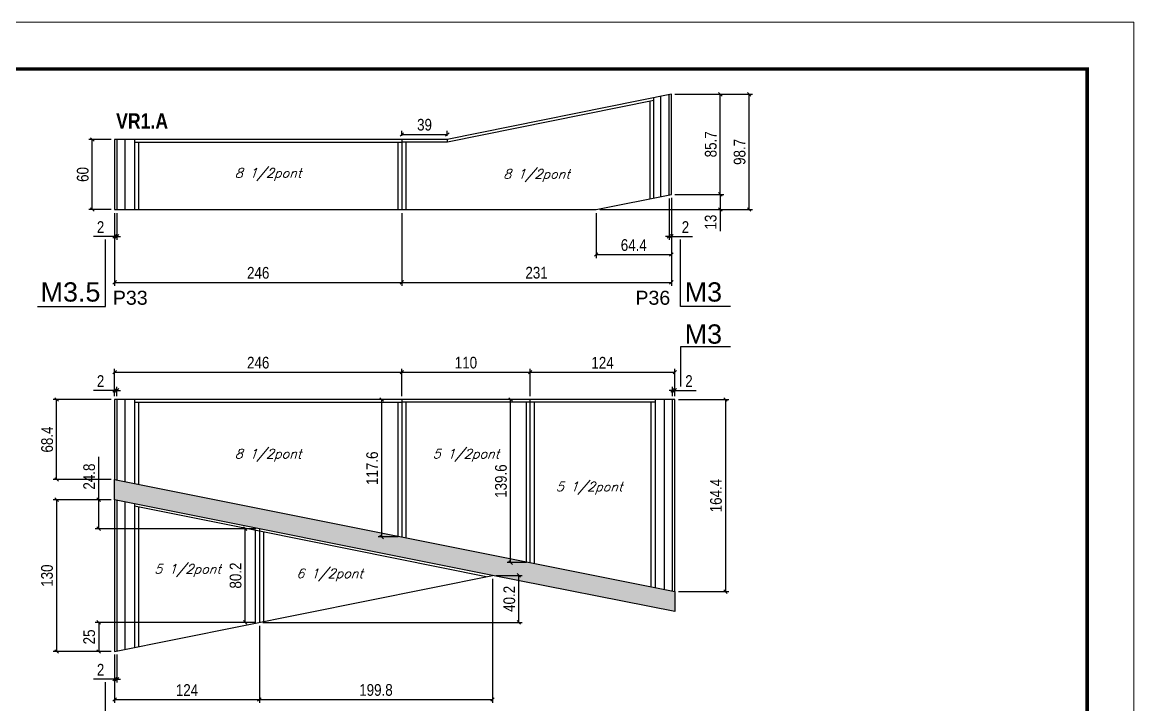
# Model space of a CAD drawing. Extents: x 3309 to 9590, y -2522 to 14608.
# Drawn here: x 3842 to 4794, y 9429 to 10014 of the extents above; entities that cross this region are included whole.
import ezdxf

# ---------------------------------------------------------------- set-up
doc = ezdxf.new("R2010")
doc.units = 0
doc.linetypes.add('DASHED', pattern=[0.75, 0.5, -0.25])
for name, color, linetype in [('5', 5, 'Continuous'), ('COTA', 241, 'Continuous'), ('NOMENCLATURA', 7, 'Continuous'), ('Painéis', 200, 'Continuous'), ('SARR_2.2x7', 40, 'Continuous'), ('SARR_3.5x7', 81, 'Continuous'), ('texto', 7, 'Continuous')]:
    doc.layers.add(name, color=color, linetype=linetype)
doc.layers.add('Folhas', color=255, linetype='Continuous', lineweight=9)
doc.layers.add('SARRAFO DE PRESSAO', color=251, linetype='DASHED', lineweight=9)
doc.styles.add('COTA TECNICA', font='techl___.ttf', dxfattribs={"height": 10})
doc.styles.add('Romans', font='romans.shx')
doc.styles.get("Standard").update_dxf_attribs({"font": 'arial.ttf'})
doc.styles.add('TECNICA', font='techb___.ttf', dxfattribs={"height": 10})
doc.dimstyles.new('PAINEL', dxfattribs={"dimtxt": 10, "dimasz": 3, "dimexe": 3, "dimexo": 3, "dimgap": 3, "dimtad": 1, "dimdec": 1, "dimzin": 12, "dimdsep": 46, "dimtxsty": 'COTA TECNICA', "dimblk1": 'OBLIQUE', "dimblk2": 'OBLIQUE', "dimsah": 1, "dimcen": 0.9, "dimclrd": 4, "dimclre": 4, "dimclrt": 240, "dimadec": 1, "dimazin": 3, "dimtfac": 1, "dimtdec": 1, "dimtmove": 0, "dimatfit": 3, "dimfxl": 1, "dimtolj": 1, "dimtzin": 12, "dimarcsym": 0})

# ---------------------------------------------------------------- blocks, each defined once
blk = doc.blocks.new('9999999999')
at = {"layer": 'Folhas'}
blk.add_lwpolyline([(98138.98, 34190.21), (99623.98, 34190.21), (99623.98, 35240.21), (98138.98, 35240.21)], close=True, dxfattribs=at)
at = {"layer": 'Folhas', "color": 30, "const_width": 3}
blk.add_lwpolyline([(98213.98, 34230.21), (99583.98, 34230.21), (99583.98, 35200.21), (98213.98, 35200.21)], close=True, dxfattribs=at)
blk = doc.blocks.new('_Oblique')
at = {"color": 0, "linetype": 'ByBlock', "lineweight": -2}
blk.add_line((-0.5, -0.5), (0.5, 0.5), dxfattribs=at)
blk = doc.blocks.new('*D566')
at = {"layer": 'COTA', "color": 4, "lineweight": -2, "transparency": 16777216}
for p, q in [((3921.2, 9850.21), (3921.2, 9787.85)), ((4167.2, 9850.21), (4167.2, 9787.85)), ((3921.2, 9790.85), (4167.2, 9790.85))]:
    blk.add_line(p, q, dxfattribs=at)
at = {"layer": 'Defpoints', "color": 0, "transparency": 16777216}
for p in [(3921.2, 9853.21), (4167.2, 9853.21), (4167.2, 9790.85)]:
    blk.add_point(p, dxfattribs=at)
at = {"layer": 'COTA', "color": 4, "lineweight": -2, "transparency": 16777216, "xscale": 3, "yscale": 3, "zscale": 3, "rotation": 180}
blk.add_blockref('_Oblique', (3921.2, 9790.85), dxfattribs=at)
at = {"layer": 'COTA', "color": 4, "lineweight": -2, "transparency": 16777216, "xscale": 3, "yscale": 3, "zscale": 3}
blk.add_blockref('_Oblique', (4167.2, 9790.85), dxfattribs=at)
at = {"layer": 'COTA', "color": 240, "transparency": 16777216, "insert": (4044.2, 9798.95), "char_height": 10, "attachment_point": 5, "style": 'COTA TECNICA'}
blk.add_mtext('\\A1;246', dxfattribs=at)
blk = doc.blocks.new('*D567')
at = {"layer": 'COTA', "color": 4, "lineweight": -2, "transparency": 16777216}
for p, q in [((4398.2, 9863.18), (4398.2, 9787.85)), ((4167.2, 9850.21), (4167.2, 9787.85)), ((4167.2, 9790.85), (4398.2, 9790.85))]:
    blk.add_line(p, q, dxfattribs=at)
at = {"layer": 'Defpoints', "color": 0, "transparency": 16777216}
for p in [(4398.2, 9866.18), (4167.2, 9853.21), (4398.2, 9790.85)]:
    blk.add_point(p, dxfattribs=at)
at = {"layer": 'COTA', "color": 4, "lineweight": -2, "transparency": 16777216, "xscale": 3, "yscale": 3, "zscale": 3, "rotation": 180}
blk.add_blockref('_Oblique', (4167.2, 9790.85), dxfattribs=at)
at = {"layer": 'COTA', "color": 4, "lineweight": -2, "transparency": 16777216, "xscale": 3, "yscale": 3, "zscale": 3}
blk.add_blockref('_Oblique', (4398.2, 9790.85), dxfattribs=at)
at = {"layer": 'COTA', "color": 240, "transparency": 16777216, "insert": (4282.7, 9799.07), "char_height": 10, "attachment_point": 5, "style": 'COTA TECNICA'}
blk.add_mtext('\\A1;231', dxfattribs=at)
blk = doc.blocks.new('*D568')
at = {"layer": 'COTA', "color": 4, "lineweight": -2, "transparency": 16777216}
for p, q in [((3918.2, 9913.21), (3899.03, 9913.21)), ((3902.03, 9853.21), (3902.03, 9913.21)), ((3918.2, 9853.21), (3899.03, 9853.21))]:
    blk.add_line(p, q, dxfattribs=at)
at = {"layer": 'Defpoints', "color": 0, "transparency": 16777216}
for p in [(3902.03, 9913.21), (3921.2, 9913.21), (3921.2, 9853.21)]:
    blk.add_point(p, dxfattribs=at)
at = {"layer": 'COTA', "color": 4, "lineweight": -2, "transparency": 16777216, "xscale": 3, "yscale": 3, "zscale": 3}
for p, rotation in [((3902.03, 9913.21), 90), ((3902.03, 9853.21), 270)]:
    blk.add_blockref('_Oblique', p, dxfattribs=dict(at, rotation=rotation))
at = {"layer": 'COTA', "color": 240, "transparency": 16777216, "insert": (3893.93, 9883.21), "char_height": 10, "attachment_point": 5, "rotation": 90, "style": 'COTA TECNICA'}
blk.add_mtext('\\A1;60', dxfattribs=at)
blk = doc.blocks.new('*D569')
at = {"layer": 'COTA', "color": 4, "lineweight": -2, "transparency": 16777216}
for p, q in [((4398.2, 9863.18), (4398.2, 9811.63)), ((4333.77, 9850.21), (4333.77, 9811.63)), ((4333.77, 9814.63), (4398.2, 9814.63))]:
    blk.add_line(p, q, dxfattribs=at)
at = {"layer": 'Defpoints', "color": 0, "transparency": 16777216}
for p in [(4398.2, 9866.18), (4333.77, 9853.21), (4398.2, 9814.63)]:
    blk.add_point(p, dxfattribs=at)
at = {"layer": 'COTA', "color": 4, "lineweight": -2, "transparency": 16777216, "xscale": 3, "yscale": 3, "zscale": 3, "rotation": 180}
blk.add_blockref('_Oblique', (4333.77, 9814.63), dxfattribs=at)
at = {"layer": 'COTA', "color": 4, "lineweight": -2, "transparency": 16777216, "xscale": 3, "yscale": 3, "zscale": 3}
blk.add_blockref('_Oblique', (4398.2, 9814.63), dxfattribs=at)
at = {"layer": 'COTA', "color": 240, "transparency": 16777216, "insert": (4365.99, 9822.73), "char_height": 10, "attachment_point": 5, "style": 'COTA TECNICA'}
blk.add_mtext('\\A1;64.4', dxfattribs=at)
blk = doc.blocks.new('*D570')
at = {"layer": 'COTA', "color": 4, "lineweight": -2, "transparency": 16777216}
for p, q in [((4396.2, 9862.78), (4396.2, 9827.19)), ((4398.2, 9863.18), (4398.2, 9827.19)), ((4396.2, 9830.19), (4393.2, 9830.19)), ((4396.2, 9830.19), (4398.2, 9830.19)), ((4398.2, 9830.19), (4416.31, 9830.19))]:
    blk.add_line(p, q, dxfattribs=at)
at = {"layer": 'Defpoints', "color": 0, "transparency": 16777216}
for p in [(4398.2, 9866.18), (4396.2, 9865.78), (4398.2, 9830.19)]:
    blk.add_point(p, dxfattribs=at)
at = {"layer": 'COTA', "color": 4, "lineweight": -2, "transparency": 16777216, "xscale": 3, "yscale": 3, "zscale": 3}
blk.add_blockref('_Oblique', (4396.2, 9830.19), dxfattribs=at)
at = {"layer": 'COTA', "color": 4, "lineweight": -2, "transparency": 16777216, "xscale": 3, "yscale": 3, "zscale": 3, "rotation": 180}
blk.add_blockref('_Oblique', (4398.2, 9830.19), dxfattribs=at)
at = {"layer": 'COTA', "color": 240, "transparency": 16777216, "insert": (4410.26, 9838.19), "char_height": 10, "attachment_point": 5, "style": 'COTA TECNICA'}
blk.add_mtext('\\A1;2', dxfattribs=at)
blk = doc.blocks.new('*D571')
at = {"layer": 'COTA', "color": 4, "lineweight": -2, "transparency": 16777216}
for p, q in [((3921.2, 9850.21), (3921.2, 9827.19)), ((3923.2, 9850.21), (3923.2, 9827.19)), ((3921.2, 9830.19), (3903.09, 9830.19)), ((3923.2, 9830.19), (3921.2, 9830.19)), ((3923.2, 9830.19), (3926.2, 9830.19))]:
    blk.add_line(p, q, dxfattribs=at)
at = {"layer": 'Defpoints', "color": 0, "transparency": 16777216}
for p in [(3921.2, 9853.21), (3923.2, 9853.21), (3921.2, 9830.19)]:
    blk.add_point(p, dxfattribs=at)
at = {"layer": 'COTA', "color": 4, "lineweight": -2, "transparency": 16777216, "xscale": 3, "yscale": 3, "zscale": 3}
blk.add_blockref('_Oblique', (3921.2, 9830.19), dxfattribs=at)
at = {"layer": 'COTA', "color": 4, "lineweight": -2, "transparency": 16777216, "xscale": 3, "yscale": 3, "zscale": 3, "rotation": 180}
blk.add_blockref('_Oblique', (3923.2, 9830.19), dxfattribs=at)
at = {"layer": 'COTA', "color": 240, "transparency": 16777216, "insert": (3909.15, 9838.19), "char_height": 10, "attachment_point": 5, "style": 'COTA TECNICA'}
blk.add_mtext('\\A1;2', dxfattribs=at)
blk = doc.blocks.new('*D579')
at = {"layer": 'COTA', "color": 4, "lineweight": -2, "transparency": 16777216}
for p, q in [((4167.2, 9916.21), (4167.2, 9920.5)), ((4167.2, 9917.5), (4206.22, 9917.5)), ((4206.22, 9916.21), (4206.22, 9920.5))]:
    blk.add_line(p, q, dxfattribs=at)
at = {"layer": 'Defpoints', "color": 0, "transparency": 16777216}
for p in [(4206.22, 9917.5), (4167.2, 9913.21), (4206.22, 9913.21)]:
    blk.add_point(p, dxfattribs=at)
at = {"layer": 'COTA', "color": 4, "lineweight": -2, "transparency": 16777216, "xscale": 3, "yscale": 3, "zscale": 3, "rotation": 180}
blk.add_blockref('_Oblique', (4167.2, 9917.5), dxfattribs=at)
at = {"layer": 'COTA', "color": 4, "lineweight": -2, "transparency": 16777216, "xscale": 3, "yscale": 3, "zscale": 3}
blk.add_blockref('_Oblique', (4206.22, 9917.5), dxfattribs=at)
at = {"layer": 'COTA', "color": 240, "transparency": 16777216, "insert": (4186.71, 9925.75), "char_height": 10, "attachment_point": 5, "style": 'COTA TECNICA'}
blk.add_mtext('\\A1;39', dxfattribs=at)
blk = doc.blocks.new('*D580')
at = {"layer": 'COTA', "color": 4, "lineweight": -2, "transparency": 16777216}
for p, q in [((4401.2, 9866.18), (4443.12, 9866.18)), ((4440.12, 9866.18), (4440.12, 9853.21)), ((4336.77, 9853.21), (4443.12, 9853.21)), ((4440.12, 9853.21), (4440.12, 9834.69))]:
    blk.add_line(p, q, dxfattribs=at)
at = {"layer": 'Defpoints', "color": 0, "transparency": 16777216}
for p in [(4398.2, 9866.18), (4333.77, 9853.21), (4440.12, 9853.21)]:
    blk.add_point(p, dxfattribs=at)
at = {"layer": 'COTA', "color": 4, "lineweight": -2, "transparency": 16777216, "xscale": 3, "yscale": 3, "zscale": 3}
for p, rotation in [((4440.12, 9866.18), 90), ((4440.12, 9853.21), 270)]:
    blk.add_blockref('_Oblique', p, dxfattribs=dict(at, rotation=rotation))
at = {"layer": 'COTA', "color": 240, "transparency": 16777216, "insert": (4431.9, 9842.45), "char_height": 10, "attachment_point": 5, "rotation": 90, "style": 'COTA TECNICA'}
blk.add_mtext('\\A1;13', dxfattribs=at)
blk = doc.blocks.new('*D581')
at = {"layer": 'COTA', "color": 4, "lineweight": -2, "transparency": 16777216}
for p, q in [((4401.2, 9951.87), (4443.12, 9951.87)), ((4440.12, 9866.18), (4440.12, 9951.87)), ((4401.2, 9866.18), (4443.12, 9866.18))]:
    blk.add_line(p, q, dxfattribs=at)
at = {"layer": 'Defpoints', "color": 0, "transparency": 16777216}
for p in [(4398.2, 9951.87), (4440.12, 9951.87), (4398.2, 9866.18)]:
    blk.add_point(p, dxfattribs=at)
at = {"layer": 'COTA', "color": 4, "lineweight": -2, "transparency": 16777216, "xscale": 3, "yscale": 3, "zscale": 3}
for p, rotation in [((4440.12, 9951.87), 90), ((4440.12, 9866.18), 270)]:
    blk.add_blockref('_Oblique', p, dxfattribs=dict(at, rotation=rotation))
at = {"layer": 'COTA', "color": 240, "transparency": 16777216, "insert": (4431.99, 9909.02), "char_height": 10, "attachment_point": 5, "rotation": 90, "style": 'COTA TECNICA'}
blk.add_mtext('\\A1;85.7', dxfattribs=at)
blk = doc.blocks.new('*D582')
at = {"layer": 'COTA', "color": 4, "lineweight": -2, "transparency": 16777216}
for p, q in [((4401.2, 9951.87), (4467.8, 9951.87)), ((4464.8, 9853.21), (4464.8, 9951.87)), ((4336.77, 9853.21), (4467.8, 9853.21))]:
    blk.add_line(p, q, dxfattribs=at)
at = {"layer": 'Defpoints', "color": 0, "transparency": 16777216}
for p in [(4398.2, 9951.87), (4464.8, 9951.87), (4333.77, 9853.21)]:
    blk.add_point(p, dxfattribs=at)
at = {"layer": 'COTA', "color": 4, "lineweight": -2, "transparency": 16777216, "xscale": 3, "yscale": 3, "zscale": 3}
for p, rotation in [((4464.8, 9951.87), 90), ((4464.8, 9853.21), 270)]:
    blk.add_blockref('_Oblique', p, dxfattribs=dict(at, rotation=rotation))
at = {"layer": 'COTA', "color": 240, "transparency": 16777216, "insert": (4456.7, 9902.54), "char_height": 10, "attachment_point": 5, "rotation": 90, "style": 'COTA TECNICA'}
blk.add_mtext('\\A1;98.7', dxfattribs=at)
blk = doc.blocks.new('*D586')
at = {"layer": 'COTA', "color": 4, "lineweight": -2, "transparency": 16777216}
for p, q in [((4404.2, 9690.48), (4447.56, 9690.48)), ((4444.56, 9690.48), (4444.56, 9526.05)), ((4404.2, 9526.05), (4447.56, 9526.05))]:
    blk.add_line(p, q, dxfattribs=at)
at = {"layer": 'Defpoints', "color": 0, "transparency": 16777216}
for p in [(4401.2, 9690.48), (4401.2, 9526.05), (4444.56, 9526.05)]:
    blk.add_point(p, dxfattribs=at)
at = {"layer": 'COTA', "color": 4, "lineweight": -2, "transparency": 16777216, "xscale": 3, "yscale": 3, "zscale": 3}
for p, rotation in [((4444.56, 9690.48), 90), ((4444.56, 9526.05), 270)]:
    blk.add_blockref('_Oblique', p, dxfattribs=dict(at, rotation=rotation))
at = {"layer": 'COTA', "color": 240, "transparency": 16777216, "insert": (4436.46, 9608.26), "char_height": 10, "attachment_point": 5, "rotation": 90, "style": 'COTA TECNICA'}
blk.add_mtext('\\A1;164.4', dxfattribs=at)
blk = doc.blocks.new('*D587')
at = {"layer": 'COTA', "color": 4, "lineweight": -2, "transparency": 16777216}
for p, q in [((3921.2, 9693.48), (3921.2, 9716.93)), ((3921.2, 9713.93), (4167.2, 9713.93)), ((4167.2, 9693.48), (4167.2, 9716.93))]:
    blk.add_line(p, q, dxfattribs=at)
at = {"layer": 'Defpoints', "color": 0, "transparency": 16777216}
for p in [(4167.2, 9713.93), (3921.2, 9690.48), (4167.2, 9690.48)]:
    blk.add_point(p, dxfattribs=at)
at = {"layer": 'COTA', "color": 4, "lineweight": -2, "transparency": 16777216, "xscale": 3, "yscale": 3, "zscale": 3, "rotation": 180}
blk.add_blockref('_Oblique', (3921.2, 9713.93), dxfattribs=at)
at = {"layer": 'COTA', "color": 4, "lineweight": -2, "transparency": 16777216, "xscale": 3, "yscale": 3, "zscale": 3}
blk.add_blockref('_Oblique', (4167.2, 9713.93), dxfattribs=at)
at = {"layer": 'COTA', "color": 240, "transparency": 16777216, "insert": (4044.2, 9722.04), "char_height": 10, "attachment_point": 5, "style": 'COTA TECNICA'}
blk.add_mtext('\\A1;246', dxfattribs=at)
blk = doc.blocks.new('*D588')
at = {"layer": 'COTA', "color": 4, "lineweight": -2, "transparency": 16777216}
for p, q in [((3921.2, 9698.33), (3903.09, 9698.33)), ((3921.2, 9693.48), (3921.2, 9701.33)), ((3923.2, 9698.33), (3921.2, 9698.33)), ((3923.2, 9693.48), (3923.2, 9701.33)), ((3923.2, 9698.33), (3926.2, 9698.33))]:
    blk.add_line(p, q, dxfattribs=at)
at = {"layer": 'Defpoints', "color": 0, "transparency": 16777216}
for p in [(3921.2, 9698.33), (3921.2, 9690.48), (3923.2, 9690.48)]:
    blk.add_point(p, dxfattribs=at)
at = {"layer": 'COTA', "color": 4, "lineweight": -2, "transparency": 16777216, "xscale": 3, "yscale": 3, "zscale": 3}
blk.add_blockref('_Oblique', (3921.2, 9698.33), dxfattribs=at)
at = {"layer": 'COTA', "color": 4, "lineweight": -2, "transparency": 16777216, "xscale": 3, "yscale": 3, "zscale": 3, "rotation": 180}
blk.add_blockref('_Oblique', (3923.2, 9698.33), dxfattribs=at)
at = {"layer": 'COTA', "color": 240, "transparency": 16777216, "insert": (3909.15, 9706.33), "char_height": 10, "attachment_point": 5, "style": 'COTA TECNICA'}
blk.add_mtext('\\A1;2', dxfattribs=at)
blk = doc.blocks.new('*D589')
at = {"layer": 'COTA', "color": 4, "lineweight": -2, "transparency": 16777216}
for p, q in [((4167.2, 9693.48), (4167.2, 9716.93)), ((4167.2, 9713.93), (4277.2, 9713.93)), ((4277.2, 9693.48), (4277.2, 9716.93))]:
    blk.add_line(p, q, dxfattribs=at)
at = {"layer": 'Defpoints', "color": 0, "transparency": 16777216}
for p in [(4277.2, 9713.93), (4167.2, 9690.48), (4277.2, 9690.48)]:
    blk.add_point(p, dxfattribs=at)
at = {"layer": 'COTA', "color": 4, "lineweight": -2, "transparency": 16777216, "xscale": 3, "yscale": 3, "zscale": 3, "rotation": 180}
blk.add_blockref('_Oblique', (4167.2, 9713.93), dxfattribs=at)
at = {"layer": 'COTA', "color": 4, "lineweight": -2, "transparency": 16777216, "xscale": 3, "yscale": 3, "zscale": 3}
blk.add_blockref('_Oblique', (4277.2, 9713.93), dxfattribs=at)
at = {"layer": 'COTA', "color": 240, "transparency": 16777216, "insert": (4222.2, 9722.04), "char_height": 10, "attachment_point": 5, "style": 'COTA TECNICA'}
blk.add_mtext('\\A1;110', dxfattribs=at)
blk = doc.blocks.new('*D590')
at = {"layer": 'COTA', "color": 4, "lineweight": -2, "transparency": 16777216}
for p, q in [((4277.2, 9693.48), (4277.2, 9716.93)), ((4277.2, 9713.93), (4401.2, 9713.93)), ((4401.2, 9693.48), (4401.2, 9716.93))]:
    blk.add_line(p, q, dxfattribs=at)
at = {"layer": 'Defpoints', "color": 0, "transparency": 16777216}
for p in [(4401.2, 9713.93), (4277.2, 9690.48), (4401.2, 9690.48)]:
    blk.add_point(p, dxfattribs=at)
at = {"layer": 'COTA', "color": 4, "lineweight": -2, "transparency": 16777216, "xscale": 3, "yscale": 3, "zscale": 3, "rotation": 180}
blk.add_blockref('_Oblique', (4277.2, 9713.93), dxfattribs=at)
at = {"layer": 'COTA', "color": 4, "lineweight": -2, "transparency": 16777216, "xscale": 3, "yscale": 3, "zscale": 3}
blk.add_blockref('_Oblique', (4401.2, 9713.93), dxfattribs=at)
at = {"layer": 'COTA', "color": 240, "transparency": 16777216, "insert": (4339.2, 9722.01), "char_height": 10, "attachment_point": 5, "style": 'COTA TECNICA'}
blk.add_mtext('\\A1;124', dxfattribs=at)
blk = doc.blocks.new('*D591')
at = {"layer": 'COTA', "color": 4, "lineweight": -2, "transparency": 16777216}
for p, q in [((4399.2, 9698.33), (4396.2, 9698.33)), ((4399.2, 9693.48), (4399.2, 9701.33)), ((4399.2, 9698.33), (4401.2, 9698.33)), ((4401.2, 9693.48), (4401.2, 9701.33)), ((4401.2, 9698.33), (4419.31, 9698.33))]:
    blk.add_line(p, q, dxfattribs=at)
at = {"layer": 'Defpoints', "color": 0, "transparency": 16777216}
for p in [(4401.2, 9698.33), (4399.2, 9690.48), (4401.2, 9690.48)]:
    blk.add_point(p, dxfattribs=at)
at = {"layer": 'COTA', "color": 4, "lineweight": -2, "transparency": 16777216, "xscale": 3, "yscale": 3, "zscale": 3}
blk.add_blockref('_Oblique', (4399.2, 9698.33), dxfattribs=at)
at = {"layer": 'COTA', "color": 4, "lineweight": -2, "transparency": 16777216, "xscale": 3, "yscale": 3, "zscale": 3, "rotation": 180}
blk.add_blockref('_Oblique', (4401.2, 9698.33), dxfattribs=at)
at = {"layer": 'COTA', "color": 240, "transparency": 16777216, "insert": (4413.26, 9706.33), "char_height": 10, "attachment_point": 5, "style": 'COTA TECNICA'}
blk.add_mtext('\\A1;2', dxfattribs=at)
blk = doc.blocks.new('*D592')
at = {"layer": 'COTA', "color": 4, "lineweight": -2, "transparency": 16777216}
for p, q in [((3918.2, 9690.48), (3868.51, 9690.48)), ((3871.51, 9622.05), (3871.51, 9690.48)), ((3918.2, 9622.05), (3868.51, 9622.05))]:
    blk.add_line(p, q, dxfattribs=at)
at = {"layer": 'Defpoints', "color": 0, "transparency": 16777216}
for p in [(3871.51, 9690.48), (3921.2, 9690.48), (3921.2, 9622.05)]:
    blk.add_point(p, dxfattribs=at)
at = {"layer": 'COTA', "color": 4, "lineweight": -2, "transparency": 16777216, "xscale": 3, "yscale": 3, "zscale": 3}
for p, rotation in [((3871.51, 9690.48), 90), ((3871.51, 9622.05), 270)]:
    blk.add_blockref('_Oblique', p, dxfattribs=dict(at, rotation=rotation))
at = {"layer": 'COTA', "color": 240, "transparency": 16777216, "insert": (3863.39, 9656.26), "char_height": 10, "attachment_point": 5, "rotation": 90, "style": 'COTA TECNICA'}
blk.add_mtext('\\A1;68.4', dxfattribs=at)
blk = doc.blocks.new('*D593')
at = {"layer": 'COTA', "color": 4, "lineweight": -2, "transparency": 16777216}
for p, q in [((4164.2, 9690.48), (4147, 9690.48)), ((4150, 9572.85), (4150, 9690.48)), ((4164.2, 9572.85), (4147, 9572.85))]:
    blk.add_line(p, q, dxfattribs=at)
at = {"layer": 'Defpoints', "color": 0, "transparency": 16777216}
for p in [(4150, 9690.48), (4167.2, 9690.48), (4167.2, 9572.85)]:
    blk.add_point(p, dxfattribs=at)
at = {"layer": 'COTA', "color": 4, "lineweight": -2, "transparency": 16777216, "xscale": 3, "yscale": 3, "zscale": 3}
for p, rotation in [((4150, 9690.48), 90), ((4150, 9572.85), 270)]:
    blk.add_blockref('_Oblique', p, dxfattribs=dict(at, rotation=rotation))
at = {"layer": 'COTA', "color": 240, "transparency": 16777216, "insert": (4141.9, 9631.66), "char_height": 10, "attachment_point": 5, "rotation": 90, "style": 'COTA TECNICA'}
blk.add_mtext('\\A1;117.6', dxfattribs=at)
blk = doc.blocks.new('*D594')
at = {"layer": 'COTA', "color": 4, "lineweight": -2, "transparency": 16777216}
for p, q in [((4274.2, 9690.48), (4257.45, 9690.48)), ((4260.45, 9550.85), (4260.45, 9690.48)), ((4274.2, 9550.85), (4257.45, 9550.85))]:
    blk.add_line(p, q, dxfattribs=at)
at = {"layer": 'Defpoints', "color": 0, "transparency": 16777216}
for p in [(4260.45, 9690.48), (4277.2, 9690.48), (4277.2, 9550.85)]:
    blk.add_point(p, dxfattribs=at)
at = {"layer": 'COTA', "color": 4, "lineweight": -2, "transparency": 16777216, "xscale": 3, "yscale": 3, "zscale": 3}
for p, rotation in [((4260.45, 9690.48), 90), ((4260.45, 9550.85), 270)]:
    blk.add_blockref('_Oblique', p, dxfattribs=dict(at, rotation=rotation))
at = {"layer": 'COTA', "color": 240, "transparency": 16777216, "insert": (4252.2, 9620.66), "char_height": 10, "attachment_point": 5, "rotation": 90, "style": 'COTA TECNICA'}
blk.add_mtext('\\A1;139.6', dxfattribs=at)
blk = doc.blocks.new('*D595')
at = {"layer": 'COTA', "color": 4, "lineweight": -2, "transparency": 16777216}
for p, q in [((3918.2, 9604.71), (3868.51, 9604.71)), ((3871.51, 9604.71), (3871.51, 9474.74)), ((3918.2, 9474.74), (3868.51, 9474.74))]:
    blk.add_line(p, q, dxfattribs=at)
at = {"layer": 'Defpoints', "color": 0, "transparency": 16777216}
for p in [(3921.2, 9604.71), (3871.51, 9474.74), (3921.2, 9474.74)]:
    blk.add_point(p, dxfattribs=at)
at = {"layer": 'COTA', "color": 4, "lineweight": -2, "transparency": 16777216, "xscale": 3, "yscale": 3, "zscale": 3}
for p, rotation in [((3871.51, 9604.71), 90), ((3871.51, 9474.74), 270)]:
    blk.add_blockref('_Oblique', p, dxfattribs=dict(at, rotation=rotation))
at = {"layer": 'COTA', "color": 240, "transparency": 16777216, "insert": (3863.29, 9539.72), "char_height": 10, "attachment_point": 5, "rotation": 90, "style": 'COTA TECNICA'}
blk.add_mtext('\\A1;130', dxfattribs=at)
blk = doc.blocks.new('*D596')
at = {"layer": 'COTA', "color": 4, "lineweight": -2, "transparency": 16777216}
for p, q in [((4042.2, 9579.91), (4029.99, 9579.91)), ((4032.99, 9499.69), (4032.99, 9579.91)), ((4042.12, 9499.69), (4029.99, 9499.69))]:
    blk.add_line(p, q, dxfattribs=at)
at = {"layer": 'Defpoints', "color": 0, "transparency": 16777216}
for p in [(4032.99, 9579.91), (4045.2, 9579.91), (4045.12, 9499.69)]:
    blk.add_point(p, dxfattribs=at)
at = {"layer": 'COTA', "color": 4, "lineweight": -2, "transparency": 16777216, "xscale": 3, "yscale": 3, "zscale": 3}
for p, rotation in [((4032.99, 9579.91), 90), ((4032.99, 9499.69), 270)]:
    blk.add_blockref('_Oblique', p, dxfattribs=dict(at, rotation=rotation))
at = {"layer": 'COTA', "color": 240, "transparency": 16777216, "insert": (4024.87, 9539.8), "char_height": 10, "attachment_point": 5, "rotation": 90, "style": 'COTA TECNICA'}
blk.add_mtext('\\A1;80.2', dxfattribs=at)
blk = doc.blocks.new('*D597')
at = {"layer": 'COTA', "color": 4, "lineweight": -2, "transparency": 16777216}
for p, q in [((4045.2, 9496.3), (4045.2, 9430.67)), ((3921.2, 9471.74), (3921.2, 9430.67)), ((3921.2, 9433.67), (4045.2, 9433.67))]:
    blk.add_line(p, q, dxfattribs=at)
at = {"layer": 'Defpoints', "color": 0, "transparency": 16777216}
for p in [(4045.2, 9499.3), (3921.2, 9474.74), (4045.2, 9433.67)]:
    blk.add_point(p, dxfattribs=at)
at = {"layer": 'COTA', "color": 4, "lineweight": -2, "transparency": 16777216, "xscale": 3, "yscale": 3, "zscale": 3, "rotation": 180}
blk.add_blockref('_Oblique', (3921.2, 9433.67), dxfattribs=at)
at = {"layer": 'COTA', "color": 4, "lineweight": -2, "transparency": 16777216, "xscale": 3, "yscale": 3, "zscale": 3}
blk.add_blockref('_Oblique', (4045.2, 9433.67), dxfattribs=at)
at = {"layer": 'COTA', "color": 240, "transparency": 16777216, "insert": (3983.2, 9441.75), "char_height": 10, "attachment_point": 5, "style": 'COTA TECNICA'}
blk.add_mtext('\\A1;124', dxfattribs=at)
blk = doc.blocks.new('*D598')
at = {"layer": 'COTA', "color": 4, "lineweight": -2, "transparency": 16777216}
for p, q in [((4245.01, 9536.95), (4245.01, 9430.67)), ((4045.2, 9496.71), (4045.2, 9430.67)), ((4045.2, 9433.67), (4245.01, 9433.67))]:
    blk.add_line(p, q, dxfattribs=at)
at = {"layer": 'Defpoints', "color": 0, "transparency": 16777216}
for p in [(4245.01, 9539.95), (4045.2, 9499.71), (4245.01, 9433.67)]:
    blk.add_point(p, dxfattribs=at)
at = {"layer": 'COTA', "color": 4, "lineweight": -2, "transparency": 16777216, "xscale": 3, "yscale": 3, "zscale": 3, "rotation": 180}
blk.add_blockref('_Oblique', (4045.2, 9433.67), dxfattribs=at)
at = {"layer": 'COTA', "color": 4, "lineweight": -2, "transparency": 16777216, "xscale": 3, "yscale": 3, "zscale": 3}
blk.add_blockref('_Oblique', (4245.01, 9433.67), dxfattribs=at)
at = {"layer": 'COTA', "color": 240, "transparency": 16777216, "insert": (4145.11, 9441.78), "char_height": 10, "attachment_point": 5, "style": 'COTA TECNICA'}
blk.add_mtext('\\A1;199.8', dxfattribs=at)
blk = doc.blocks.new('*D599')
at = {"layer": 'COTA', "color": 4, "lineweight": -2, "transparency": 16777216}
for p, q in [((4042.2, 9499.71), (3904.54, 9499.71)), ((3907.54, 9499.71), (3907.54, 9474.74)), ((3918.2, 9474.74), (3904.54, 9474.74))]:
    blk.add_line(p, q, dxfattribs=at)
at = {"layer": 'Defpoints', "color": 0, "transparency": 16777216}
for p in [(4045.2, 9499.71), (3907.54, 9474.74), (3921.2, 9474.74)]:
    blk.add_point(p, dxfattribs=at)
at = {"layer": 'COTA', "color": 4, "lineweight": -2, "transparency": 16777216, "xscale": 3, "yscale": 3, "zscale": 3}
for p, rotation in [((3907.54, 9499.71), 90), ((3907.54, 9474.74), 270)]:
    blk.add_blockref('_Oblique', p, dxfattribs=dict(at, rotation=rotation))
at = {"layer": 'COTA', "color": 240, "transparency": 16777216, "insert": (3899.43, 9487.22), "char_height": 10, "attachment_point": 5, "rotation": 90, "style": 'COTA TECNICA'}
blk.add_mtext('\\A1;25', dxfattribs=at)
blk = doc.blocks.new('*D600')
at = {"layer": 'COTA', "color": 4, "lineweight": -2, "transparency": 16777216}
for p, q in [((3907.54, 9604.71), (3907.54, 9641.37)), ((3918.2, 9604.71), (3904.54, 9604.71)), ((3907.54, 9579.91), (3907.54, 9604.71)), ((4042.2, 9579.91), (3904.54, 9579.91))]:
    blk.add_line(p, q, dxfattribs=at)
at = {"layer": 'Defpoints', "color": 0, "transparency": 16777216}
for p in [(3907.54, 9604.71), (3921.2, 9604.71), (4045.2, 9579.91)]:
    blk.add_point(p, dxfattribs=at)
at = {"layer": 'COTA', "color": 4, "lineweight": -2, "transparency": 16777216, "xscale": 3, "yscale": 3, "zscale": 3}
for p, rotation in [((3907.54, 9604.71), 90), ((3907.54, 9579.91), 270)]:
    blk.add_blockref('_Oblique', p, dxfattribs=dict(at, rotation=rotation))
at = {"layer": 'COTA', "color": 240, "transparency": 16777216, "insert": (3899.44, 9624.54), "char_height": 10, "attachment_point": 5, "rotation": 90, "style": 'COTA TECNICA'}
blk.add_mtext('\\A1;24.8', dxfattribs=at)
blk = doc.blocks.new('*D601')
at = {"layer": 'COTA', "color": 4, "lineweight": -2, "transparency": 16777216}
for p, q in [((4248.01, 9539.95), (4270.48, 9539.95)), ((4267.48, 9499.71), (4267.48, 9539.95)), ((4048.2, 9499.71), (4270.48, 9499.71))]:
    blk.add_line(p, q, dxfattribs=at)
at = {"layer": 'Defpoints', "color": 0, "transparency": 16777216}
for p in [(4245.01, 9539.95), (4267.48, 9539.95), (4045.2, 9499.71)]:
    blk.add_point(p, dxfattribs=at)
at = {"layer": 'COTA', "color": 4, "lineweight": -2, "transparency": 16777216, "xscale": 3, "yscale": 3, "zscale": 3}
for p, rotation in [((4267.48, 9539.95), 90), ((4267.48, 9499.71), 270)]:
    blk.add_blockref('_Oblique', p, dxfattribs=dict(at, rotation=rotation))
at = {"layer": 'COTA', "color": 240, "transparency": 16777216, "insert": (4259.38, 9519.83), "char_height": 10, "attachment_point": 5, "rotation": 90, "style": 'COTA TECNICA'}
blk.add_mtext('\\A1;40.2', dxfattribs=at)
blk = doc.blocks.new('*D602')
at = {"layer": 'COTA', "color": 4, "lineweight": -2, "transparency": 16777216}
for p, q in [((3921.2, 9472.14), (3921.2, 9448.14)), ((3923.2, 9472.14), (3923.2, 9448.14)), ((3921.2, 9451.14), (3903.09, 9451.14)), ((3923.2, 9451.14), (3921.2, 9451.14)), ((3923.2, 9451.14), (3926.2, 9451.14))]:
    blk.add_line(p, q, dxfattribs=at)
at = {"layer": 'Defpoints', "color": 0, "transparency": 16777216}
for p in [(3921.2, 9475.14), (3923.2, 9475.14), (3921.2, 9451.14)]:
    blk.add_point(p, dxfattribs=at)
at = {"layer": 'COTA', "color": 4, "lineweight": -2, "transparency": 16777216, "xscale": 3, "yscale": 3, "zscale": 3}
blk.add_blockref('_Oblique', (3921.2, 9451.14), dxfattribs=at)
at = {"layer": 'COTA', "color": 4, "lineweight": -2, "transparency": 16777216, "xscale": 3, "yscale": 3, "zscale": 3, "rotation": 180}
blk.add_blockref('_Oblique', (3923.2, 9451.14), dxfattribs=at)
at = {"layer": 'COTA', "color": 240, "transparency": 16777216, "insert": (3909.15, 9459.14), "char_height": 10, "attachment_point": 5, "style": 'COTA TECNICA'}
blk.add_mtext('\\A1;2', dxfattribs=at)

msp = doc.modelspace()

# ---------------------------------------------------------------- hatches: boundary and pattern name
at = {"layer": 'COTA'}
h = msp.add_hatch(dxfattribs=at)
h.set_pattern_fill('AR-CONC', color=256, scale=0.03)
h.set_pattern_definition([(50, (123.541, 28.8023), (5.46554, -0.4781726), [0.5715, -6.2865]), (355, (123.541, 28.802), (-1.0573026, 5.7317054), [0.4572, -5.0292175]), (100.451445, (123.9967, 28.7624), (4.4082374, 5.2535326), [0.4857003, -5.3427073]), (46.1842, (123.541, 30.326), (8.1323712, -1.26127), [0.85725, -9.42975]), (96.63556, (124.219, 30.221), (7.122124, 7.422784), [0.728551, -8.014068]), (351.18415, (123.541, 30.326), (7.122124, 7.422784), [0.685799, -7.543792]), (21, (124.303, 29.9453), (4.5484317, -3.067956), [0.5715, -6.2865]), (326, (124.303, 29.945), (1.854061, 5.525639), [0.4572, -5.0292]), (71.451445, (124.682, 29.6896), (6.4024926, 2.457683), [0.4857003, -5.342698]), (37.5, (123.5412, 28.8023), (0.0926581, 2.53665117), [0, -4.96824, 0, -5.1054, 0, -5.04825]), (7.5, (123.5412, 28.8023), (2.0045899, 3.00541724), [0, -2.91084, 0, -4.85394, 0, -1.92405]), (327.5, (121.842, 28.8023), (4.06771786, -0.1718623), [0, -1.905, 0, -5.9436, 0, -7.8867]), (317.5, (121.08, 28.8023), (4.4438754, 0.7627947), [0, -2.4765, 0, -3.94716, 0, -5.6007])])
h.paths.add_polyline_path([(4401.2, 9509.05), (4401.2, 9526.05), (3921.2, 9622.05), (3921.2, 9604.71), (4245.01, 9539.95)])

# ---------------------------------------------------------------- linework, layer by layer
for p, q in [((4206.22, 9913.21), (4206.22, 9911.01)), ((3921.2, 9604.71), (3921.2, 9622.05)), ((4401.2, 9509.05), (4245.01, 9539.95)), ((4401.2, 9526.05), (4401.2, 9509.05))]:
    msp.add_line(p, q, dxfattribs=at)
at = {"layer": 'NOMENCLATURA', "linetype": 'Continuous'}
for p, q in [((3913.29, 9770.17), (3913.29, 9827.67)), ((4406.11, 9770.17), (4406.11, 9827.67)), ((3855.21, 9770.17), (3913.29, 9770.17)), ((4448.8, 9770.17), (4406.11, 9770.17)), ((4448.8, 9735.55), (4406.11, 9735.55)), ((4406.11, 9735.55), (4406.11, 9701.54)), ((3913.29, 9406.72), (3913.29, 9448.62))]:
    msp.add_line(p, q, dxfattribs=at)
at = {"layer": 'Painéis', "linetype": 'ByBlock'}
for p, q in [((4398.2, 9951.87), (4206.22, 9913.21)), ((4398.2, 9866.18), (4398.2, 9951.87)), ((4396.2, 9865.78), (4396.2, 9951.46)), ((3921.2, 9913.21), (3921.2, 9853.21)), ((4206.22, 9913.21), (3921.2, 9913.21)), ((3923.2, 9913.21), (3923.2, 9853.21)), ((4167.2, 9913.21), (4167.2, 9853.21)), ((4333.77, 9853.21), (4398.2, 9866.18)), ((3921.2, 9853.21), (4333.77, 9853.21)), ((3921.2, 9690.48), (3921.2, 9622.05)), ((4401.2, 9690.48), (3921.2, 9690.48)), ((3923.2, 9690.48), (3923.2, 9622.05)), ((4167.2, 9690.48), (4167.2, 9572.85)), ((4277.2, 9550.85), (4277.2, 9690.48)), ((4399.2, 9526.05), (4399.2, 9690.48)), ((4401.2, 9526.05), (4401.2, 9690.48)), ((3921.2, 9622.05), (4401.2, 9526.05)), ((3921.2, 9604.71), (3921.2, 9474.74)), ((4245.01, 9539.95), (3921.2, 9604.71)), ((3923.2, 9604.31), (3923.2, 9475.14)), ((4045.2, 9579.91), (4045.2, 9499.71)), ((3921.2, 9474.74), (4245.01, 9539.95))]:
    msp.add_line(p, q, dxfattribs=at)
at = {"layer": 'SARR_2.2x7', "linetype": 'Continuous'}
for p, q in [((4383.2, 9946.6), (4206.44, 9911.01)), ((4389.2, 9864.37), (4389.2, 9950.05)), ((3930.2, 9853.21), (3930.2, 9913.21)), ((3938.2, 9911.01), (4167.2, 9911.01)), ((4206.44, 9911.01), (4167.2, 9911.01)), ((3930.2, 9620.25), (3930.2, 9690.48)), ((3938.2, 9688.28), (4167.2, 9688.28)), ((4277.2, 9688.28), (4167.2, 9688.28)), ((4384.2, 9688.28), (4277.2, 9688.28)), ((4392.2, 9527.85), (4392.2, 9690.48)), ((3930.2, 9476.55), (3930.2, 9602.91)), ((4045.2, 9577.67), (3938.2, 9599.07)), ((4239.42, 9538.82), (4045.2, 9577.67))]:
    msp.add_line(p, q, dxfattribs=at)
at = {"layer": 'SARR_3.5x7'}
for p, q in [((4379.7, 9945.9), (4379.7, 9862.46)), ((4383.2, 9863.16), (4383.2, 9948.85)), ((3938.2, 9913.21), (3938.2, 9853.21)), ((3941.7, 9911.01), (3941.7, 9853.21)), ((4163.7, 9911.01), (4163.7, 9853.21)), ((4170.7, 9911.01), (4170.7, 9853.21)), ((3938.2, 9690.48), (3938.2, 9618.65)), ((3941.7, 9688.28), (3941.7, 9617.95)), ((4163.7, 9688.28), (4163.7, 9573.55)), ((4170.7, 9688.28), (4170.7, 9572.15)), ((4273.7, 9688.28), (4273.7, 9551.55)), ((4280.7, 9688.28), (4280.7, 9550.15)), ((4380.7, 9688.28), (4380.7, 9530.15)), ((4384.2, 9690.48), (4384.2, 9529.45)), ((3938.2, 9601.31), (3938.2, 9478.16)), ((3941.7, 9598.37), (3941.7, 9478.86)), ((4041.7, 9578.37), (4041.7, 9499)), ((4048.7, 9576.97), (4048.7, 9500.41))]:
    msp.add_line(p, q, dxfattribs=at)

# ---------------------------------------------------------------- block references
at = {"layer": 'SARRAFO DE PRESSAO', "color": 6, "linetype": 'ByBlock'}
msp.add_blockref('9999999999', (-94829.61, -25226.65), dxfattribs=at)

# ---------------------------------------------------------------- texts
at = {"layer": '5', "linetype": 'Continuous'}
for s, p in [('P33', (3919.67, 9771.65)), ('P36', (4367.4, 9771.65))]:
    msp.add_text(s, height=12, rotation=359.99996, dxfattribs=at).set_placement(p)
at = {"layer": 'NOMENCLATURA', "style": 'TECNICA'}
msp.add_text('VR1.A', height=13.2, dxfattribs=at).set_placement((3922.48, 9922.39))
at = {"layer": 'NOMENCLATURA', "linetype": 'Continuous'}
for s, p in [('M3.5', (3857.77, 9774.37)), ('M3', (4409.6, 9774.37)), ('M3', (4409.6, 9738.35))]:
    msp.add_text(s, height=16.5, dxfattribs=at).set_placement(p)
at = {"layer": 'texto', "color": 2, "char_height": 8, "attachment_point": 5, "style": 'Romans'}
for s, insert in [('{\\Q19;\\C256;8 1/2pont}', (4052.7, 9883.21)), ('{\\Q19;\\C256;8 1/2pont}', (4282.7, 9882.36)), ('{\\Q19;\\C256;8 1/2pont}', (4052.7, 9642.75)), ('{\\Q19;\\C256;5 1/2pont}', (4222.2, 9642.75)), ('{\\Q19;\\C256;5 1/2pont}', (4327.8, 9614.6)), ('{\\Q19;\\C256;5 1/2pont}', (3983.73, 9544.09)), ('{\\Q19;\\C256;6 1/2pont}', (4105.45, 9540.3))]:
    msp.add_mtext(s, dxfattribs=dict(at, insert=insert))

# ---------------------------------------------------------------- dimensions: what is measured, and where the dimension line sits
at = {"layer": 'COTA'}
for base, p1, p2, picture, middle in [((4464.8, 9951.87), (4333.77, 9853.21), (4398.2, 9951.87), '*D582', (4456.7, 9902.54)), ((4440.12, 9951.87), (4398.2, 9866.18), (4398.2, 9951.87), '*D581', (4431.99, 9909.02)), ((3902.03, 9913.21), (3921.2, 9853.21), (3921.2, 9913.21), '*D568', (3893.93, 9883.21)), ((4440.12, 9853.21), (4398.2, 9866.18), (4333.77, 9853.21), '*D580', (4431.9, 9842.45)), ((3871.51, 9690.48), (3921.2, 9622.05), (3921.2, 9690.48), '*D592', (3863.39, 9656.26)), ((4150, 9690.48), (4167.2, 9572.85), (4167.2, 9690.48), '*D593', (4141.9, 9631.66)), ((4260.45, 9690.48), (4277.2, 9550.85), (4277.2, 9690.48), '*D594', (4252.2, 9620.66)), ((4444.56, 9526.05), (4401.2, 9690.48), (4401.2, 9526.05), '*D586', (4436.46, 9608.26)), ((3907.54, 9604.71), (4045.2, 9579.91), (3921.2, 9604.71), '*D600', (3899.44, 9624.54)), ((3871.51, 9474.74), (3921.2, 9604.71), (3921.2, 9474.74), '*D595', (3863.29, 9539.72)), ((4032.99, 9579.91), (4045.12, 9499.69), (4045.2, 9579.91), '*D596', (4024.87, 9539.8)), ((4267.48, 9539.95), (4045.2, 9499.71), (4245.01, 9539.95), '*D601', (4259.38, 9519.83)), ((3907.54, 9474.74), (4045.2, 9499.71), (3921.2, 9474.74), '*D599', (3899.43, 9487.22))]:
    dim = msp.add_linear_dim(base=base, p1=p1, p2=p2, angle=90, dimstyle='PAINEL', dxfattribs=at)
    dim.commit()
    dim.dimension.update_dxf_attribs({"geometry": picture, "text_midpoint": middle})
for base, p1, p2, picture, middle in [((4206.22, 9917.5), (4167.2, 9913.21), (4206.22, 9913.21), '*D579', (4186.71, 9925.75)), ((4398.2, 9814.63), (4333.77, 9853.21), (4398.2, 9866.18), '*D569', (4365.99, 9822.73)), ((4398.2, 9830.19), (4396.2, 9865.78), (4398.2, 9866.18), '*D570', (4410.26, 9838.19)), ((3921.2, 9830.19), (3923.2, 9853.21), (3921.2, 9853.21), '*D571', (3909.15, 9838.19)), ((4167.2, 9790.85), (3921.2, 9853.21), (4167.2, 9853.21), '*D566', (4044.2, 9798.95)), ((4167.2, 9713.93), (3921.2, 9690.48), (4167.2, 9690.48), '*D587', (4044.2, 9722.04)), ((4277.2, 9713.93), (4167.2, 9690.48), (4277.2, 9690.48), '*D589', (4222.2, 9722.04)), ((3921.2, 9698.33), (3923.2, 9690.48), (3921.2, 9690.48), '*D588', (3909.15, 9706.33)), ((4401.2, 9698.33), (4399.2, 9690.48), (4401.2, 9690.48), '*D591', (4413.26, 9706.33)), ((4245.01, 9433.67), (4045.2, 9499.71), (4245.01, 9539.95), '*D598', (4145.11, 9441.78)), ((4045.2, 9433.67), (3921.2, 9474.74), (4045.2, 9499.3), '*D597', (3983.2, 9441.75)), ((3921.2, 9451.14), (3923.2, 9475.14), (3921.2, 9475.14), '*D602', (3909.15, 9459.14))]:
    dim = msp.add_linear_dim(base=base, p1=p1, p2=p2, dimstyle='PAINEL', dxfattribs=at)
    dim.commit()
    dim.dimension.update_dxf_attribs({"geometry": picture, "text_midpoint": middle})
for base, p1, p2, picture, middle in [((4398.2, 9790.85), (4167.2, 9853.21), (4398.2, 9866.18), '*D567', (4282.7, 9799.07)), ((4401.2, 9713.93), (4277.2, 9690.48), (4401.2, 9690.48), '*D590', (4339.2, 9722.01))]:
    dim = msp.add_linear_dim(base=base, p1=p1, p2=p2, dimstyle='PAINEL', override={"dimtmove": 1}, dxfattribs=at)
    dim.commit()
    dim.dimension.update_dxf_attribs({"geometry": picture, "text_midpoint": middle})

doc.saveas('drawing.dxf')
